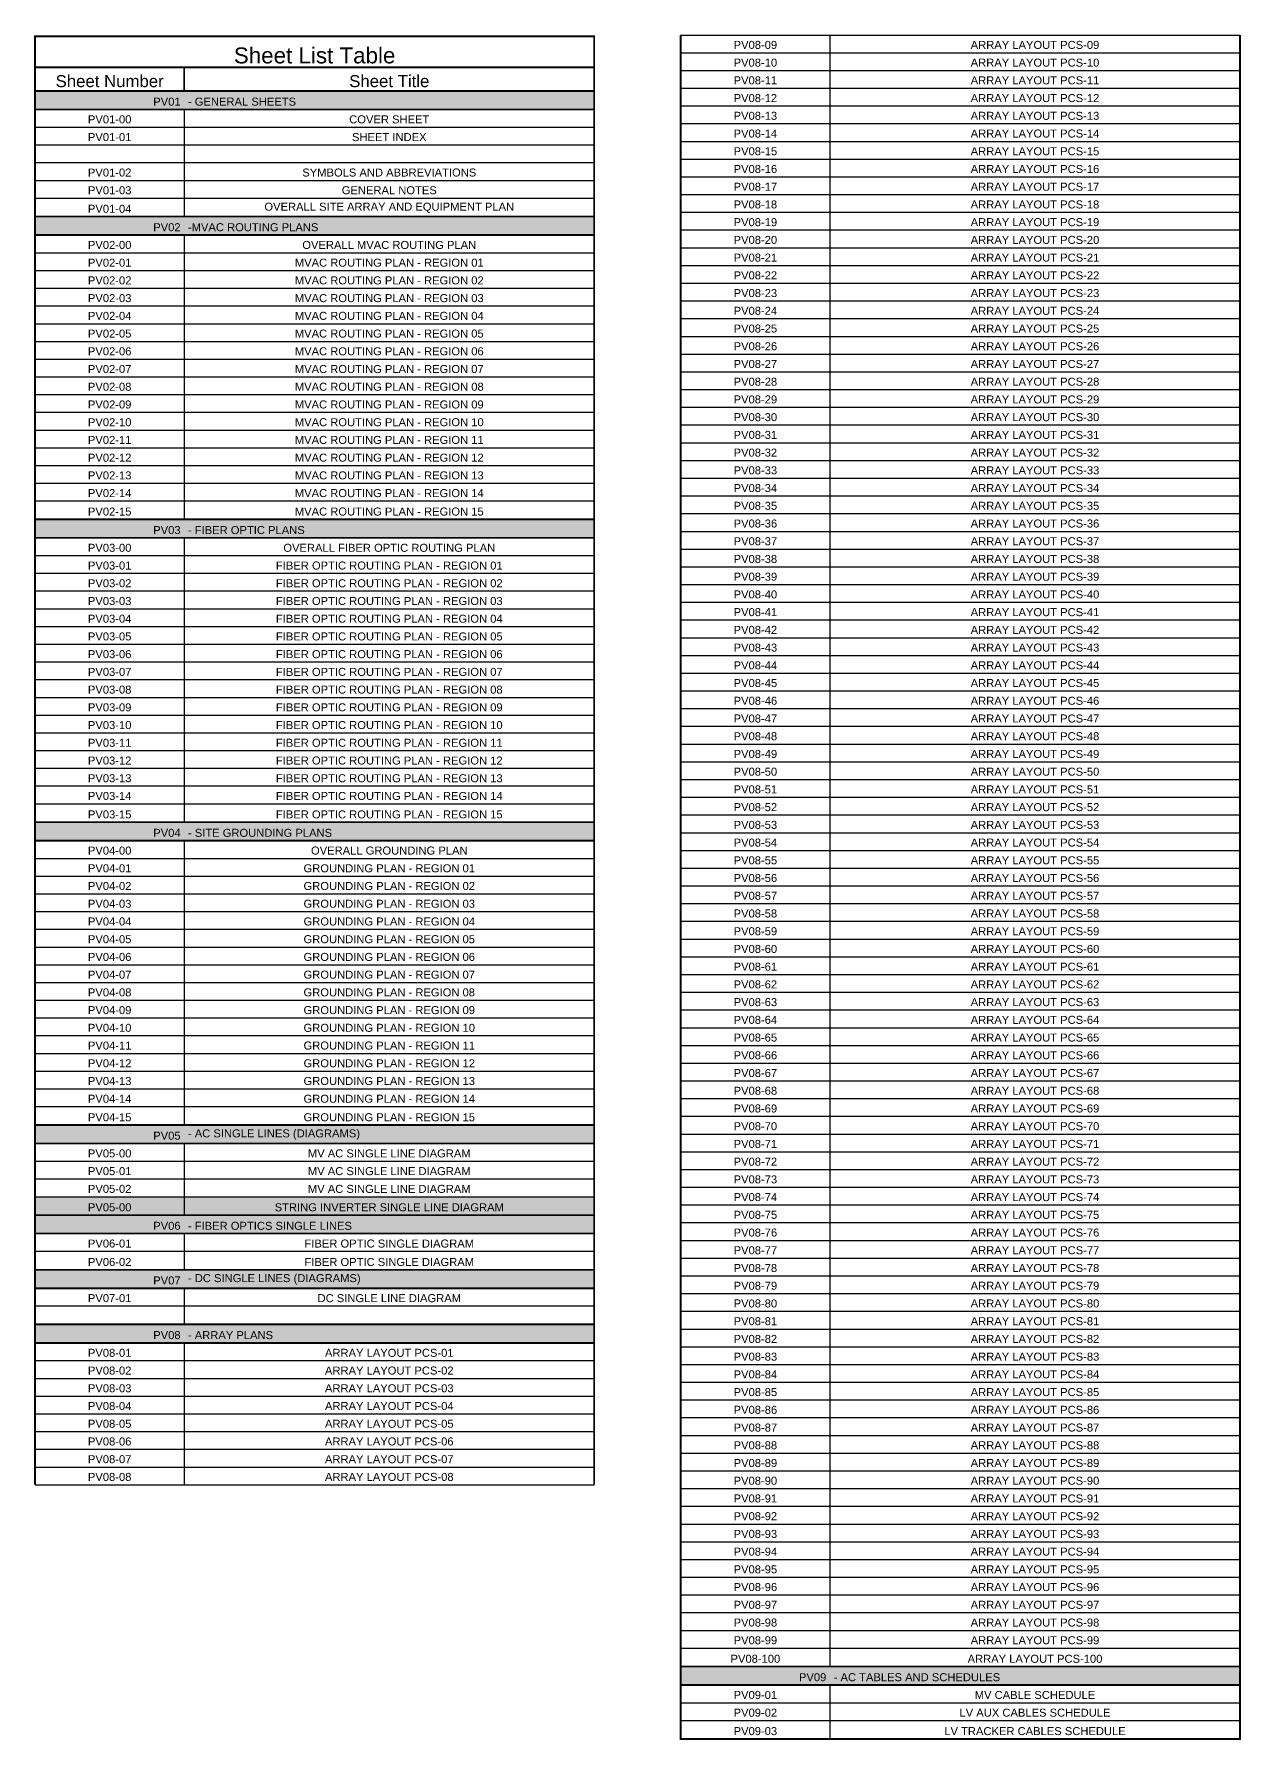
# Paper-space layout 'SHEET INDEX' of a CAD drawing. Header units: feet. Extents: x 5.1 to 33.4, y 0 to 20.
# Drawn here: x 5.07 to 18.68, y 0.75 to 20 of the extents above; entities that cross this region are included whole.
import ezdxf

# ---------------------------------------------------------------- set-up
doc = ezdxf.new("R2010")
doc.units = ezdxf.units.FT
doc.header["$MEASUREMENT"] = 0
doc.styles.add('NEI-A', font='arial.ttf')

# ---------------------------------------------------------------- blocks, each defined once
blk = doc.blocks.new('*A2')
at = {"color": 7, "linetype": 'Continuous', "ltscale": 0.083333, "const_width": 0.0208}
for points in [[(6.308, -16.342), (6.308, 0), (0, 0), (0, -16.342)], [(0, -0.35), (6.308, -0.35)], [(1.683, -0.35), (1.683, -0.617)], [(0, -0.617), (6.308, -0.617)], [(0, -0.825), (6.308, -0.825)], [(0, -2.033), (6.308, -2.033)], [(0, -2.242), (6.308, -2.242)], [(0, -5.45), (6.308, -5.45)], [(0, -5.658), (6.308, -5.658)], [(0, -8.867), (6.308, -8.867)], [(0, -9.075), (6.308, -9.075)], [(0, -12.283), (6.308, -12.283)], [(0, -12.492), (6.308, -12.492)], [(0, -13.3), (6.308, -13.3)], [(0, -13.508), (6.308, -13.508)], [(0, -13.917), (6.308, -13.917)], [(0, -14.125), (6.308, -14.125)], [(0, -14.533), (6.308, -14.533)], [(0, -14.742), (6.308, -14.742)]]:
    blk.add_lwpolyline(points, dxfattribs=at)
at = {"color": 7, "linetype": 'Continuous', "ltscale": 0.083333}
for points in [[(1.683, -0.825), (1.683, -2.033)], [(0, -1.025), (6.308, -1.025)], [(0, -1.225), (6.308, -1.225)], [(0, -1.425), (6.308, -1.425)], [(0, -1.625), (6.308, -1.625)], [(0, -1.825), (6.308, -1.825)], [(1.683, -2.242), (1.683, -5.45)], [(0, -2.442), (6.308, -2.442)], [(0, -2.642), (6.308, -2.642)], [(0, -2.842), (6.308, -2.842)], [(0, -3.042), (6.308, -3.042)], [(0, -3.242), (6.308, -3.242)], [(0, -3.442), (6.308, -3.442)], [(0, -3.642), (6.308, -3.642)], [(0, -3.842), (6.308, -3.842)], [(0, -4.042), (6.308, -4.042)], [(0, -4.242), (6.308, -4.242)], [(0, -4.442), (6.308, -4.442)], [(0, -4.642), (6.308, -4.642)], [(0, -4.842), (6.308, -4.842)], [(0, -5.042), (6.308, -5.042)], [(0, -5.242), (6.308, -5.242)], [(1.683, -5.658), (1.683, -8.867)], [(0, -5.858), (6.308, -5.858)], [(0, -6.058), (6.308, -6.058)], [(0, -6.258), (6.308, -6.258)], [(0, -6.458), (6.308, -6.458)], [(0, -6.658), (6.308, -6.658)], [(0, -6.858), (6.308, -6.858)], [(0, -7.058), (6.308, -7.058)], [(0, -7.258), (6.308, -7.258)], [(0, -7.458), (6.308, -7.458)], [(0, -7.658), (6.308, -7.658)], [(0, -7.858), (6.308, -7.858)], [(0, -8.058), (6.308, -8.058)], [(0, -8.258), (6.308, -8.258)], [(0, -8.458), (6.308, -8.458)], [(0, -8.658), (6.308, -8.658)], [(1.683, -9.075), (1.683, -12.283)], [(0, -9.275), (6.308, -9.275)], [(0, -9.475), (6.308, -9.475)], [(0, -9.675), (6.308, -9.675)], [(0, -9.875), (6.308, -9.875)], [(0, -10.075), (6.308, -10.075)], [(0, -10.275), (6.308, -10.275)], [(0, -10.475), (6.308, -10.475)], [(0, -10.675), (6.308, -10.675)], [(0, -10.875), (6.308, -10.875)], [(0, -11.075), (6.308, -11.075)], [(0, -11.275), (6.308, -11.275)], [(0, -11.475), (6.308, -11.475)], [(0, -11.675), (6.308, -11.675)], [(0, -11.875), (6.308, -11.875)], [(0, -12.075), (6.308, -12.075)], [(1.683, -12.492), (1.683, -13.3)], [(0, -12.692), (6.308, -12.692)], [(0, -12.892), (6.308, -12.892)], [(0, -13.092), (6.308, -13.092)], [(1.683, -13.508), (1.683, -13.917)], [(0, -13.708), (6.308, -13.708)], [(1.683, -14.125), (1.683, -14.533)], [(0, -14.325), (6.308, -14.325)], [(1.683, -14.742), (1.683, -16.342)], [(0, -14.942), (6.308, -14.942)], [(0, -15.142), (6.308, -15.142)], [(0, -15.342), (6.308, -15.342)], [(0, -15.542), (6.308, -15.542)], [(0, -15.742), (6.308, -15.742)], [(0, -15.942), (6.308, -15.942)], [(0, -16.142), (6.308, -16.142)], [(0, -16.342), (6.308, -16.342)]]:
    blk.add_lwpolyline(points, dxfattribs=at)
at = {"color": 9, "true_color": 0xbfbfbf}
for points in [[(0, -0.617), (1.683, -0.617), (0, -0.825), (1.683, -0.825)], [(1.683, -0.617), (6.308, -0.617), (1.683, -0.825), (6.308, -0.825)], [(0, -2.033), (1.683, -2.033), (0, -2.242), (1.683, -2.242)], [(1.683, -2.033), (6.308, -2.033), (1.683, -2.242), (6.308, -2.242)], [(0, -5.45), (1.683, -5.45), (0, -5.658), (1.683, -5.658)], [(1.683, -5.45), (6.308, -5.45), (1.683, -5.658), (6.308, -5.658)], [(0, -8.867), (1.683, -8.867), (0, -9.075), (1.683, -9.075)], [(1.683, -8.867), (6.308, -8.867), (1.683, -9.075), (6.308, -9.075)], [(0, -12.283), (1.683, -12.283), (0, -12.492), (1.683, -12.492)], [(1.683, -12.283), (6.308, -12.283), (1.683, -12.492), (6.308, -12.492)], [(0, -13.3), (1.683, -13.3), (0, -13.508), (1.683, -13.508)], [(1.683, -13.3), (6.308, -13.3), (1.683, -13.508), (6.308, -13.508)], [(0, -13.917), (1.683, -13.917), (0, -14.125), (1.683, -14.125)], [(1.683, -13.917), (6.308, -13.917), (1.683, -14.125), (6.308, -14.125)], [(0, -14.533), (1.683, -14.533), (0, -14.742), (1.683, -14.742)], [(1.683, -14.533), (6.308, -14.533), (1.683, -14.742), (6.308, -14.742)]]:
    blk.add_solid(points, dxfattribs=at)
at = {"color": 2, "true_color": 0xffff00}
for points in [[(0, -13.092), (1.683, -13.092), (0, -13.3), (1.683, -13.3)], [(1.683, -13.092), (6.308, -13.092), (1.683, -13.3), (6.308, -13.3)]]:
    blk.add_solid(points, dxfattribs=at)
at = {"color": 7, "style": 'NEI-A'}
for s, insert, char_height, attachment_point in [('\\fArial|b0|i0|c0|p34;Sheet List Table', (3.154, -0.308), 0.18056, 8), ('\\fArial|b0|i0|c0|p34;Sheet Number', (0.842, -0.575), 0.13542, 8), ('\\fArial|b0|i0|c0|p34;Sheet Title', (3.996, -0.575), 0.13542, 8), ('\\fArial|b0|i0|c0|p34;PV01', (1.642, -0.783), 0.09028, 9), ('\\fArial|b0|i0|c0|p34;- GENERAL SHEETS', (1.725, -0.783), 0.09028, 7), ('\\fArial|b0|i0|c0|p34;PV01-00', (0.842, -0.983), 0.09028, 8), ('\\fArial|b0|i0|c0|p34;COVER SHEET', (3.996, -0.983), 0.09028, 8), ('\\fArial|b0|i0|c0|p34;PV01-01', (0.842, -1.183), 0.09028, 8), ('\\fArial|b0|i0|c0|p34;SHEET INDEX', (3.996, -1.183), 0.09028, 8), ('\\fArial|b0|i0|c0|p34;PV01-02', (0.842, -1.583), 0.09028, 8), ('\\fArial|b0|i0|c0|p34;SYMBOLS AND ABBREVIATIONS', (3.996, -1.583), 0.09028, 8), ('\\fArial|b0|i0|c0|p34;PV01-03', (0.842, -1.783), 0.09028, 8), ('\\fArial|b0|i0|c0|p34;GENERAL NOTES', (3.996, -1.783), 0.09028, 8), ('\\fArial|b0|i0|c0|p34;PV01-04', (0.842, -1.992), 0.09028, 8), ('\\fArial|b0|i0|c0|p34;OVERALL SITE ARRAY AND EQUIPMENT PLAN', (3.996, -1.992), 0.09028, 8), ('\\fArial|b0|i0|c0|p34; PV02', (1.642, -2.2), 0.09028, 9), ('\\fArial|b0|i0|c0|p34;-MVAC ROUTING PLANS', (1.725, -2.2), 0.09028, 7), ('\\fArial|b0|i0|c0|p34;PV02-00', (0.842, -2.4), 0.09028, 8), ('\\fArial|b0|i0|c0|p34;OVERALL MVAC ROUTING PLAN', (3.996, -2.4), 0.09028, 8), ('\\fArial|b0|i0|c0|p34;PV02-01', (0.842, -2.6), 0.09028, 8), ('\\fArial|b0|i0|c0|p34;MVAC ROUTING PLAN - REGION 01', (3.996, -2.6), 0.09028, 8), ('\\fArial|b0|i0|c0|p34;PV02-02', (0.842, -2.8), 0.09028, 8), ('\\fArial|b0|i0|c0|p34;MVAC ROUTING PLAN - REGION 02', (3.996, -2.8), 0.09028, 8), ('\\fArial|b0|i0|c0|p34;PV02-03', (0.842, -3), 0.09028, 8), ('\\fArial|b0|i0|c0|p34;MVAC ROUTING PLAN - REGION 03', (3.996, -3), 0.09028, 8), ('\\fArial|b0|i0|c0|p34;PV02-04', (0.842, -3.2), 0.09028, 8), ('\\fArial|b0|i0|c0|p34;MVAC ROUTING PLAN - REGION 04', (3.996, -3.2), 0.09028, 8), ('\\fArial|b0|i0|c0|p34;PV02-05', (0.842, -3.4), 0.09028, 8), ('\\fArial|b0|i0|c0|p34;MVAC ROUTING PLAN - REGION 05', (3.996, -3.4), 0.09028, 8), ('\\fArial|b0|i0|c0|p34;PV02-06', (0.842, -3.6), 0.09028, 8), ('\\fArial|b0|i0|c0|p34;MVAC ROUTING PLAN - REGION 06', (3.996, -3.6), 0.09028, 8), ('\\fArial|b0|i0|c0|p34;PV02-07', (0.842, -3.8), 0.09028, 8), ('\\fArial|b0|i0|c0|p34;MVAC ROUTING PLAN - REGION 07', (3.996, -3.8), 0.09028, 8), ('\\fArial|b0|i0|c0|p34;PV02-08', (0.842, -4), 0.09028, 8), ('\\fArial|b0|i0|c0|p34;MVAC ROUTING PLAN - REGION 08', (3.996, -4), 0.09028, 8), ('\\fArial|b0|i0|c0|p34;PV02-09', (0.842, -4.2), 0.09028, 8), ('\\fArial|b0|i0|c0|p34;MVAC ROUTING PLAN - REGION 09', (3.996, -4.2), 0.09028, 8), ('\\fArial|b0|i0|c0|p34;PV02-10', (0.842, -4.4), 0.09028, 8), ('\\fArial|b0|i0|c0|p34;MVAC ROUTING PLAN - REGION 10', (3.996, -4.4), 0.09028, 8), ('\\fArial|b0|i0|c0|p34;PV02-11', (0.842, -4.6), 0.09028, 8), ('\\fArial|b0|i0|c0|p34;MVAC ROUTING PLAN - REGION 11', (3.996, -4.6), 0.09028, 8), ('\\fArial|b0|i0|c0|p34;PV02-12', (0.842, -4.8), 0.09028, 8), ('\\fArial|b0|i0|c0|p34;MVAC ROUTING PLAN - REGION 12', (3.996, -4.8), 0.09028, 8), ('\\fArial|b0|i0|c0|p34;PV02-13', (0.842, -5), 0.09028, 8), ('\\fArial|b0|i0|c0|p34;MVAC ROUTING PLAN - REGION 13', (3.996, -5), 0.09028, 8), ('\\fArial|b0|i0|c0|p34;PV02-14', (0.842, -5.2), 0.09028, 8), ('\\fArial|b0|i0|c0|p34;MVAC ROUTING PLAN - REGION 14', (3.996, -5.2), 0.09028, 8), ('\\fArial|b0|i0|c0|p34;PV02-15', (0.842, -5.408), 0.09028, 8), ('\\fArial|b0|i0|c0|p34;MVAC ROUTING PLAN - REGION 15', (3.996, -5.408), 0.09028, 8), ('\\fArial|b0|i0|c0|p34; PV03', (1.642, -5.617), 0.09028, 9), ('\\fArial|b0|i0|c0|p34;- FIBER OPTIC PLANS', (1.725, -5.617), 0.09028, 7), ('\\fArial|b0|i0|c0|p34;PV03-00', (0.842, -5.817), 0.09028, 8), ('\\fArial|b0|i0|c0|p34;OVERALL FIBER OPTIC ROUTING PLAN', (3.996, -5.817), 0.09028, 8), ('\\fArial|b0|i0|c0|p34;PV03-01', (0.842, -6.017), 0.09028, 8), ('\\fArial|b0|i0|c0|p34;FIBER OPTIC ROUTING PLAN - REGION 01', (3.996, -6.017), 0.09028, 8), ('\\fArial|b0|i0|c0|p34;PV03-02', (0.842, -6.217), 0.09028, 8), ('\\fArial|b0|i0|c0|p34;FIBER OPTIC ROUTING PLAN - REGION 02', (3.996, -6.217), 0.09028, 8), ('\\fArial|b0|i0|c0|p34;PV03-03', (0.842, -6.417), 0.09028, 8), ('\\fArial|b0|i0|c0|p34;FIBER OPTIC ROUTING PLAN - REGION 03', (3.996, -6.417), 0.09028, 8), ('\\fArial|b0|i0|c0|p34;PV03-04', (0.842, -6.617), 0.09028, 8), ('\\fArial|b0|i0|c0|p34;FIBER OPTIC ROUTING PLAN - REGION 04', (3.996, -6.617), 0.09028, 8), ('\\fArial|b0|i0|c0|p34;PV03-05', (0.842, -6.817), 0.09028, 8), ('\\fArial|b0|i0|c0|p34;FIBER OPTIC ROUTING PLAN - REGION 05', (3.996, -6.817), 0.09028, 8), ('\\fArial|b0|i0|c0|p34;PV03-06', (0.842, -7.017), 0.09028, 8), ('\\fArial|b0|i0|c0|p34;FIBER OPTIC ROUTING PLAN - REGION 06', (3.996, -7.017), 0.09028, 8), ('\\fArial|b0|i0|c0|p34;PV03-07', (0.842, -7.217), 0.09028, 8), ('\\fArial|b0|i0|c0|p34;FIBER OPTIC ROUTING PLAN - REGION 07', (3.996, -7.217), 0.09028, 8), ('\\fArial|b0|i0|c0|p34;PV03-08', (0.842, -7.417), 0.09028, 8), ('\\fArial|b0|i0|c0|p34;FIBER OPTIC ROUTING PLAN - REGION 08', (3.996, -7.417), 0.09028, 8), ('\\fArial|b0|i0|c0|p34;PV03-09', (0.842, -7.617), 0.09028, 8), ('\\fArial|b0|i0|c0|p34;FIBER OPTIC ROUTING PLAN - REGION 09', (3.996, -7.617), 0.09028, 8), ('\\fArial|b0|i0|c0|p34;PV03-10', (0.842, -7.817), 0.09028, 8), ('\\fArial|b0|i0|c0|p34;FIBER OPTIC ROUTING PLAN - REGION 10', (3.996, -7.817), 0.09028, 8), ('\\fArial|b0|i0|c0|p34;PV03-11', (0.842, -8.017), 0.09028, 8), ('\\fArial|b0|i0|c0|p34;FIBER OPTIC ROUTING PLAN - REGION 11', (3.996, -8.017), 0.09028, 8), ('\\fArial|b0|i0|c0|p34;PV03-12', (0.842, -8.217), 0.09028, 8), ('\\fArial|b0|i0|c0|p34;FIBER OPTIC ROUTING PLAN - REGION 12', (3.996, -8.217), 0.09028, 8), ('\\fArial|b0|i0|c0|p34;PV03-13', (0.842, -8.417), 0.09028, 8), ('\\fArial|b0|i0|c0|p34;FIBER OPTIC ROUTING PLAN - REGION 13', (3.996, -8.417), 0.09028, 8), ('\\fArial|b0|i0|c0|p34;PV03-14', (0.842, -8.617), 0.09028, 8), ('\\fArial|b0|i0|c0|p34;FIBER OPTIC ROUTING PLAN - REGION 14', (3.996, -8.617), 0.09028, 8), ('\\fArial|b0|i0|c0|p34;PV03-15', (0.842, -8.825), 0.09028, 8), ('\\fArial|b0|i0|c0|p34;FIBER OPTIC ROUTING PLAN - REGION 15', (3.996, -8.825), 0.09028, 8), ('\\fArial|b0|i0|c0|p34; PV04', (1.642, -9.033), 0.09028, 9), ('\\fArial|b0|i0|c0|p34;- SITE GROUNDING PLANS', (1.725, -9.033), 0.09028, 7), ('\\fArial|b0|i0|c0|p34;PV04-00', (0.842, -9.233), 0.09028, 8), ('\\fArial|b0|i0|c0|p34;OVERALL GROUNDING PLAN', (3.996, -9.233), 0.09028, 8), ('\\fArial|b0|i0|c0|p34;PV04-01', (0.842, -9.433), 0.09028, 8), ('\\fArial|b0|i0|c0|p34;GROUNDING PLAN - REGION 01', (3.996, -9.433), 0.09028, 8), ('\\fArial|b0|i0|c0|p34;PV04-02', (0.842, -9.633), 0.09028, 8), ('\\fArial|b0|i0|c0|p34;GROUNDING PLAN - REGION 02', (3.996, -9.633), 0.09028, 8), ('\\fArial|b0|i0|c0|p34;PV04-03', (0.842, -9.833), 0.09028, 8), ('\\fArial|b0|i0|c0|p34;GROUNDING PLAN - REGION 03', (3.996, -9.833), 0.09028, 8), ('\\fArial|b0|i0|c0|p34;PV04-04', (0.842, -10.033), 0.09028, 8), ('\\fArial|b0|i0|c0|p34;GROUNDING PLAN - REGION 04', (3.996, -10.033), 0.09028, 8), ('\\fArial|b0|i0|c0|p34;PV04-05', (0.842, -10.233), 0.09028, 8), ('\\fArial|b0|i0|c0|p34;GROUNDING PLAN - REGION 05', (3.996, -10.233), 0.09028, 8), ('\\fArial|b0|i0|c0|p34;PV04-06', (0.842, -10.433), 0.09028, 8), ('\\fArial|b0|i0|c0|p34;GROUNDING PLAN - REGION 06', (3.996, -10.433), 0.09028, 8), ('\\fArial|b0|i0|c0|p34;PV04-07', (0.842, -10.633), 0.09028, 8), ('\\fArial|b0|i0|c0|p34;GROUNDING PLAN - REGION 07', (3.996, -10.633), 0.09028, 8), ('\\fArial|b0|i0|c0|p34;PV04-08', (0.842, -10.833), 0.09028, 8), ('\\fArial|b0|i0|c0|p34;GROUNDING PLAN - REGION 08', (3.996, -10.833), 0.09028, 8), ('\\fArial|b0|i0|c0|p34;PV04-09', (0.842, -11.033), 0.09028, 8), ('\\fArial|b0|i0|c0|p34;GROUNDING PLAN - REGION 09', (3.996, -11.033), 0.09028, 8), ('\\fArial|b0|i0|c0|p34;PV04-10', (0.842, -11.233), 0.09028, 8), ('\\fArial|b0|i0|c0|p34;GROUNDING PLAN - REGION 10', (3.996, -11.233), 0.09028, 8), ('\\fArial|b0|i0|c0|p34;PV04-11', (0.842, -11.433), 0.09028, 8), ('\\fArial|b0|i0|c0|p34;GROUNDING PLAN - REGION 11', (3.996, -11.433), 0.09028, 8), ('\\fArial|b0|i0|c0|p34;PV04-12', (0.842, -11.633), 0.09028, 8), ('\\fArial|b0|i0|c0|p34;GROUNDING PLAN - REGION 12', (3.996, -11.633), 0.09028, 8), ('\\fArial|b0|i0|c0|p34;PV04-13', (0.842, -11.833), 0.09028, 8), ('\\fArial|b0|i0|c0|p34;GROUNDING PLAN - REGION 13', (3.996, -11.833), 0.09028, 8), ('\\fArial|b0|i0|c0|p34;PV04-14', (0.842, -12.033), 0.09028, 8), ('\\fArial|b0|i0|c0|p34;GROUNDING PLAN - REGION 14', (3.996, -12.033), 0.09028, 8), ('\\fArial|b0|i0|c0|p34;PV04-15', (0.842, -12.242), 0.09028, 8), ('\\fArial|b0|i0|c0|p34;GROUNDING PLAN - REGION 15', (3.996, -12.242), 0.09028, 8), ('\\fArial|b0|i0|c0|p34; PV05', (1.642, -12.45), 0.09028, 9), ('\\fArial|b0|i0|c0|p34;- AC SINGLE LINES (DIAGRAMS)', (1.725, -12.45), 0.09028, 7), ('\\fArial|b0|i0|c0|p34;PV05-00', (0.842, -12.65), 0.09028, 8), ('\\fArial|b0|i0|c0|p34;MV AC SINGLE LINE DIAGRAM', (3.996, -12.65), 0.09028, 8), ('\\fArial|b0|i0|c0|p34;PV05-01', (0.842, -12.85), 0.09028, 8), ('\\fArial|b0|i0|c0|p34;MV AC SINGLE LINE DIAGRAM', (3.996, -12.85), 0.09028, 8), ('\\fArial|b0|i0|c0|p34;PV05-02', (0.842, -13.05), 0.09028, 8), ('\\fArial|b0|i0|c0|p34;MV AC SINGLE LINE DIAGRAM', (3.996, -13.05), 0.09028, 8), ('\\fArial|b0|i0|c0|p34;PV05-00', (0.842, -13.258), 0.09028, 8), ('\\fArial|b0|i0|c0|p34;STRING INVERTER SINGLE LINE DIAGRAM', (3.996, -13.258), 0.09028, 8), ('\\fArial|b0|i0|c0|p34; PV06', (1.642, -13.467), 0.09028, 9), ('\\fArial|b0|i0|c0|p34;- FIBER OPTICS SINGLE LINES', (1.725, -13.467), 0.09028, 7), ('\\fArial|b0|i0|c0|p34;PV06-01', (0.842, -13.667), 0.09028, 8), ('\\fArial|b0|i0|c0|p34;FIBER OPTIC SINGLE DIAGRAM', (3.996, -13.667), 0.09028, 8), ('\\fArial|b0|i0|c0|p34;PV06-02', (0.842, -13.875), 0.09028, 8), ('\\fArial|b0|i0|c0|p34;FIBER OPTIC SINGLE DIAGRAM', (3.996, -13.875), 0.09028, 8), ('\\fArial|b0|i0|c0|p34; PV07', (1.642, -14.083), 0.09028, 9), ('\\fArial|b0|i0|c0|p34;- DC SINGLE LINES (DIAGRAMS)', (1.725, -14.083), 0.09028, 7), ('\\fArial|b0|i0|c0|p34;PV07-01', (0.842, -14.283), 0.09028, 8), ('\\fArial|b0|i0|c0|p34;DC SINGLE LINE DIAGRAM', (3.996, -14.283), 0.09028, 8), ('\\fArial|b0|i0|c0|p34; PV08', (1.642, -14.7), 0.09028, 9), ('\\fArial|b0|i0|c0|p34;- ARRAY PLANS', (1.725, -14.7), 0.09028, 7), ('\\fArial|b0|i0|c0|p34;PV08-01', (0.842, -14.9), 0.09028, 8), ('\\fArial|b0|i0|c0|p34;ARRAY LAYOUT PCS-01', (3.996, -14.9), 0.09028, 8), ('\\fArial|b0|i0|c0|p34;PV08-02', (0.842, -15.1), 0.09028, 8), ('\\fArial|b0|i0|c0|p34;ARRAY LAYOUT PCS-02', (3.996, -15.1), 0.09028, 8), ('\\fArial|b0|i0|c0|p34;PV08-03', (0.842, -15.3), 0.09028, 8), ('\\fArial|b0|i0|c0|p34;ARRAY LAYOUT PCS-03', (3.996, -15.3), 0.09028, 8), ('\\fArial|b0|i0|c0|p34;PV08-04', (0.842, -15.5), 0.09028, 8), ('\\fArial|b0|i0|c0|p34;ARRAY LAYOUT PCS-04', (3.996, -15.5), 0.09028, 8), ('\\fArial|b0|i0|c0|p34;PV08-05', (0.842, -15.7), 0.09028, 8), ('\\fArial|b0|i0|c0|p34;ARRAY LAYOUT PCS-05', (3.996, -15.7), 0.09028, 8), ('\\fArial|b0|i0|c0|p34;PV08-06', (0.842, -15.9), 0.09028, 8), ('\\fArial|b0|i0|c0|p34;ARRAY LAYOUT PCS-06', (3.996, -15.9), 0.09028, 8), ('\\fArial|b0|i0|c0|p34;PV08-07', (0.842, -16.1), 0.09028, 8), ('\\fArial|b0|i0|c0|p34;ARRAY LAYOUT PCS-07', (3.996, -16.1), 0.09028, 8), ('\\fArial|b0|i0|c0|p34;PV08-08', (0.842, -16.3), 0.09028, 8), ('\\fArial|b0|i0|c0|p34;ARRAY LAYOUT PCS-08', (3.996, -16.3), 0.09028, 8)]:
    blk.add_mtext(s, dxfattribs=dict(at, insert=insert, char_height=char_height, attachment_point=attachment_point))
blk = doc.blocks.new('*A3')
at = {"color": 7, "linetype": 'Continuous', "ltscale": 0.083333, "const_width": 0.0208}
for points in [[(0, 0), (0, -19.225), (6.308, -19.225), (6.308, 0)], [(0, -18.408), (6.308, -18.408)], [(0, -18.617), (6.308, -18.617)]]:
    blk.add_lwpolyline(points, dxfattribs=at)
at = {"color": 7, "linetype": 'Continuous', "ltscale": 0.083333}
for points in [[(0, 0), (6.308, 0)], [(1.683, 0), (1.683, -18.408)], [(0, -0.2), (6.308, -0.2)], [(0, -0.4), (6.308, -0.4)], [(0, -0.6), (6.308, -0.6)], [(0, -0.8), (6.308, -0.8)], [(0, -1), (6.308, -1)], [(0, -1.2), (6.308, -1.2)], [(0, -1.4), (6.308, -1.4)], [(0, -1.6), (6.308, -1.6)], [(0, -1.8), (6.308, -1.8)], [(0, -2), (6.308, -2)], [(0, -2.2), (6.308, -2.2)], [(0, -2.4), (6.308, -2.4)], [(0, -2.6), (6.308, -2.6)], [(0, -2.8), (6.308, -2.8)], [(0, -3), (6.308, -3)], [(0, -3.2), (6.308, -3.2)], [(0, -3.4), (6.308, -3.4)], [(0, -3.6), (6.308, -3.6)], [(0, -3.8), (6.308, -3.8)], [(0, -4), (6.308, -4)], [(0, -4.2), (6.308, -4.2)], [(0, -4.4), (6.308, -4.4)], [(0, -4.6), (6.308, -4.6)], [(0, -4.8), (6.308, -4.8)], [(0, -5), (6.308, -5)], [(0, -5.2), (6.308, -5.2)], [(0, -5.4), (6.308, -5.4)], [(0, -5.6), (6.308, -5.6)], [(0, -5.8), (6.308, -5.8)], [(0, -6), (6.308, -6)], [(0, -6.2), (6.308, -6.2)], [(0, -6.4), (6.308, -6.4)], [(0, -6.6), (6.308, -6.6)], [(0, -6.8), (6.308, -6.8)], [(0, -7), (6.308, -7)], [(0, -7.2), (6.308, -7.2)], [(0, -7.4), (6.308, -7.4)], [(0, -7.6), (6.308, -7.6)], [(0, -7.8), (6.308, -7.8)], [(0, -8), (6.308, -8)], [(0, -8.2), (6.308, -8.2)], [(0, -8.4), (6.308, -8.4)], [(0, -8.6), (6.308, -8.6)], [(0, -8.8), (6.308, -8.8)], [(0, -9), (6.308, -9)], [(0, -9.2), (6.308, -9.2)], [(0, -9.4), (6.308, -9.4)], [(0, -9.6), (6.308, -9.6)], [(0, -9.8), (6.308, -9.8)], [(0, -10), (6.308, -10)], [(0, -10.2), (6.308, -10.2)], [(0, -10.4), (6.308, -10.4)], [(0, -10.6), (6.308, -10.6)], [(0, -10.8), (6.308, -10.8)], [(0, -11), (6.308, -11)], [(0, -11.2), (6.308, -11.2)], [(0, -11.4), (6.308, -11.4)], [(0, -11.6), (6.308, -11.6)], [(0, -11.8), (6.308, -11.8)], [(0, -12), (6.308, -12)], [(0, -12.2), (6.308, -12.2)], [(0, -12.4), (6.308, -12.4)], [(0, -12.6), (6.308, -12.6)], [(0, -12.8), (6.308, -12.8)], [(0, -13), (6.308, -13)], [(0, -13.2), (6.308, -13.2)], [(0, -13.4), (6.308, -13.4)], [(0, -13.6), (6.308, -13.6)], [(0, -13.8), (6.308, -13.8)], [(0, -14), (6.308, -14)], [(0, -14.2), (6.308, -14.2)], [(0, -14.4), (6.308, -14.4)], [(0, -14.6), (6.308, -14.6)], [(0, -14.8), (6.308, -14.8)], [(0, -15), (6.308, -15)], [(0, -15.2), (6.308, -15.2)], [(0, -15.4), (6.308, -15.4)], [(0, -15.6), (6.308, -15.6)], [(0, -15.8), (6.308, -15.8)], [(0, -16), (6.308, -16)], [(0, -16.2), (6.308, -16.2)], [(0, -16.4), (6.308, -16.4)], [(0, -16.6), (6.308, -16.6)], [(0, -16.8), (6.308, -16.8)], [(0, -17), (6.308, -17)], [(0, -17.2), (6.308, -17.2)], [(0, -17.4), (6.308, -17.4)], [(0, -17.6), (6.308, -17.6)], [(0, -17.8), (6.308, -17.8)], [(0, -18), (6.308, -18)], [(0, -18.2), (6.308, -18.2)], [(1.683, -18.617), (1.683, -19.225)], [(0, -18.817), (6.308, -18.817)], [(0, -19.017), (6.308, -19.017)]]:
    blk.add_lwpolyline(points, dxfattribs=at)
at = {"color": 9, "true_color": 0xbfbfbf}
for points in [[(0, -18.408), (1.683, -18.408), (0, -18.617), (1.683, -18.617)], [(1.683, -18.408), (6.308, -18.408), (1.683, -18.617), (6.308, -18.617)]]:
    blk.add_solid(points, dxfattribs=at)
at = {"color": 7, "char_height": 0.09028, "style": 'NEI-A'}
for s, insert, attachment_point in [('\\fArial|b0|i0|c0|p34;PV08-09', (0.842, -0.158), 8), ('\\fArial|b0|i0|c0|p34;ARRAY LAYOUT PCS-09', (3.996, -0.158), 8), ('\\fArial|b0|i0|c0|p34;PV08-10', (0.842, -0.358), 8), ('\\fArial|b0|i0|c0|p34;ARRAY LAYOUT PCS-10', (3.996, -0.358), 8), ('\\fArial|b0|i0|c0|p34;PV08-11', (0.842, -0.558), 8), ('\\fArial|b0|i0|c0|p34;ARRAY LAYOUT PCS-11', (3.996, -0.558), 8), ('\\fArial|b0|i0|c0|p34;PV08-12', (0.842, -0.758), 8), ('\\fArial|b0|i0|c0|p34;ARRAY LAYOUT PCS-12', (3.996, -0.758), 8), ('\\fArial|b0|i0|c0|p34;PV08-13', (0.842, -0.958), 8), ('\\fArial|b0|i0|c0|p34;ARRAY LAYOUT PCS-13', (3.996, -0.958), 8), ('\\fArial|b0|i0|c0|p34;PV08-14', (0.842, -1.158), 8), ('\\fArial|b0|i0|c0|p34;ARRAY LAYOUT PCS-14', (3.996, -1.158), 8), ('\\fArial|b0|i0|c0|p34;PV08-15', (0.842, -1.358), 8), ('\\fArial|b0|i0|c0|p34;ARRAY LAYOUT PCS-15', (3.996, -1.358), 8), ('\\fArial|b0|i0|c0|p34;PV08-16', (0.842, -1.558), 8), ('\\fArial|b0|i0|c0|p34;ARRAY LAYOUT PCS-16', (3.996, -1.558), 8), ('\\fArial|b0|i0|c0|p34;PV08-17', (0.842, -1.758), 8), ('\\fArial|b0|i0|c0|p34;ARRAY LAYOUT PCS-17', (3.996, -1.758), 8), ('\\fArial|b0|i0|c0|p34;PV08-18', (0.842, -1.958), 8), ('\\fArial|b0|i0|c0|p34;ARRAY LAYOUT PCS-18', (3.996, -1.958), 8), ('\\fArial|b0|i0|c0|p34;PV08-19', (0.842, -2.158), 8), ('\\fArial|b0|i0|c0|p34;ARRAY LAYOUT PCS-19', (3.996, -2.158), 8), ('\\fArial|b0|i0|c0|p34;PV08-20', (0.842, -2.358), 8), ('\\fArial|b0|i0|c0|p34;ARRAY LAYOUT PCS-20', (3.996, -2.358), 8), ('\\fArial|b0|i0|c0|p34;PV08-21', (0.842, -2.558), 8), ('\\fArial|b0|i0|c0|p34;ARRAY LAYOUT PCS-21', (3.996, -2.558), 8), ('\\fArial|b0|i0|c0|p34;PV08-22', (0.842, -2.758), 8), ('\\fArial|b0|i0|c0|p34;ARRAY LAYOUT PCS-22', (3.996, -2.758), 8), ('\\fArial|b0|i0|c0|p34;PV08-23', (0.842, -2.958), 8), ('\\fArial|b0|i0|c0|p34;ARRAY LAYOUT PCS-23', (3.996, -2.958), 8), ('\\fArial|b0|i0|c0|p34;PV08-24', (0.842, -3.158), 8), ('\\fArial|b0|i0|c0|p34;ARRAY LAYOUT PCS-24', (3.996, -3.158), 8), ('\\fArial|b0|i0|c0|p34;PV08-25', (0.842, -3.358), 8), ('\\fArial|b0|i0|c0|p34;ARRAY LAYOUT PCS-25', (3.996, -3.358), 8), ('\\fArial|b0|i0|c0|p34;PV08-26', (0.842, -3.558), 8), ('\\fArial|b0|i0|c0|p34;ARRAY LAYOUT PCS-26', (3.996, -3.558), 8), ('\\fArial|b0|i0|c0|p34;PV08-27', (0.842, -3.758), 8), ('\\fArial|b0|i0|c0|p34;ARRAY LAYOUT PCS-27', (3.996, -3.758), 8), ('\\fArial|b0|i0|c0|p34;PV08-28', (0.842, -3.958), 8), ('\\fArial|b0|i0|c0|p34;ARRAY LAYOUT PCS-28', (3.996, -3.958), 8), ('\\fArial|b0|i0|c0|p34;PV08-29', (0.842, -4.158), 8), ('\\fArial|b0|i0|c0|p34;ARRAY LAYOUT PCS-29', (3.996, -4.158), 8), ('\\fArial|b0|i0|c0|p34;PV08-30', (0.842, -4.358), 8), ('\\fArial|b0|i0|c0|p34;ARRAY LAYOUT PCS-30', (3.996, -4.358), 8), ('\\fArial|b0|i0|c0|p34;PV08-31', (0.842, -4.558), 8), ('\\fArial|b0|i0|c0|p34;ARRAY LAYOUT PCS-31', (3.996, -4.558), 8), ('\\fArial|b0|i0|c0|p34;PV08-32', (0.842, -4.758), 8), ('\\fArial|b0|i0|c0|p34;ARRAY LAYOUT PCS-32', (3.996, -4.758), 8), ('\\fArial|b0|i0|c0|p34;PV08-33', (0.842, -4.958), 8), ('\\fArial|b0|i0|c0|p34;ARRAY LAYOUT PCS-33', (3.996, -4.958), 8), ('\\fArial|b0|i0|c0|p34;PV08-34', (0.842, -5.158), 8), ('\\fArial|b0|i0|c0|p34;ARRAY LAYOUT PCS-34', (3.996, -5.158), 8), ('\\fArial|b0|i0|c0|p34;PV08-35', (0.842, -5.358), 8), ('\\fArial|b0|i0|c0|p34;ARRAY LAYOUT PCS-35', (3.996, -5.358), 8), ('\\fArial|b0|i0|c0|p34;PV08-36', (0.842, -5.558), 8), ('\\fArial|b0|i0|c0|p34;ARRAY LAYOUT PCS-36', (3.996, -5.558), 8), ('\\fArial|b0|i0|c0|p34;PV08-37', (0.842, -5.758), 8), ('\\fArial|b0|i0|c0|p34;ARRAY LAYOUT PCS-37', (3.996, -5.758), 8), ('\\fArial|b0|i0|c0|p34;PV08-38', (0.842, -5.958), 8), ('\\fArial|b0|i0|c0|p34;ARRAY LAYOUT PCS-38', (3.996, -5.958), 8), ('\\fArial|b0|i0|c0|p34;PV08-39', (0.842, -6.158), 8), ('\\fArial|b0|i0|c0|p34;ARRAY LAYOUT PCS-39', (3.996, -6.158), 8), ('\\fArial|b0|i0|c0|p34;PV08-40', (0.842, -6.358), 8), ('\\fArial|b0|i0|c0|p34;ARRAY LAYOUT PCS-40', (3.996, -6.358), 8), ('\\fArial|b0|i0|c0|p34;PV08-41', (0.842, -6.558), 8), ('\\fArial|b0|i0|c0|p34;ARRAY LAYOUT PCS-41', (3.996, -6.558), 8), ('\\fArial|b0|i0|c0|p34;PV08-42', (0.842, -6.758), 8), ('\\fArial|b0|i0|c0|p34;ARRAY LAYOUT PCS-42', (3.996, -6.758), 8), ('\\fArial|b0|i0|c0|p34;PV08-43', (0.842, -6.958), 8), ('\\fArial|b0|i0|c0|p34;ARRAY LAYOUT PCS-43', (3.996, -6.958), 8), ('\\fArial|b0|i0|c0|p34;PV08-44', (0.842, -7.158), 8), ('\\fArial|b0|i0|c0|p34;ARRAY LAYOUT PCS-44', (3.996, -7.158), 8), ('\\fArial|b0|i0|c0|p34;PV08-45', (0.842, -7.358), 8), ('\\fArial|b0|i0|c0|p34;ARRAY LAYOUT PCS-45', (3.996, -7.358), 8), ('\\fArial|b0|i0|c0|p34;PV08-46', (0.842, -7.558), 8), ('\\fArial|b0|i0|c0|p34;ARRAY LAYOUT PCS-46', (3.996, -7.558), 8), ('\\fArial|b0|i0|c0|p34;PV08-47', (0.842, -7.758), 8), ('\\fArial|b0|i0|c0|p34;ARRAY LAYOUT PCS-47', (3.996, -7.758), 8), ('\\fArial|b0|i0|c0|p34;PV08-48', (0.842, -7.958), 8), ('\\fArial|b0|i0|c0|p34;ARRAY LAYOUT PCS-48', (3.996, -7.958), 8), ('\\fArial|b0|i0|c0|p34;PV08-49', (0.842, -8.158), 8), ('\\fArial|b0|i0|c0|p34;ARRAY LAYOUT PCS-49', (3.996, -8.158), 8), ('\\fArial|b0|i0|c0|p34;PV08-50', (0.842, -8.358), 8), ('\\fArial|b0|i0|c0|p34;ARRAY LAYOUT PCS-50', (3.996, -8.358), 8), ('\\fArial|b0|i0|c0|p34;PV08-51', (0.842, -8.558), 8), ('\\fArial|b0|i0|c0|p34;ARRAY LAYOUT PCS-51', (3.996, -8.558), 8), ('\\fArial|b0|i0|c0|p34;PV08-52', (0.842, -8.758), 8), ('\\fArial|b0|i0|c0|p34;ARRAY LAYOUT PCS-52', (3.996, -8.758), 8), ('\\fArial|b0|i0|c0|p34;PV08-53', (0.842, -8.958), 8), ('\\fArial|b0|i0|c0|p34;ARRAY LAYOUT PCS-53', (3.996, -8.958), 8), ('\\fArial|b0|i0|c0|p34;PV08-54', (0.842, -9.158), 8), ('\\fArial|b0|i0|c0|p34;ARRAY LAYOUT PCS-54', (3.996, -9.158), 8), ('\\fArial|b0|i0|c0|p34;PV08-55', (0.842, -9.358), 8), ('\\fArial|b0|i0|c0|p34;ARRAY LAYOUT PCS-55', (3.996, -9.358), 8), ('\\fArial|b0|i0|c0|p34;PV08-56', (0.842, -9.558), 8), ('\\fArial|b0|i0|c0|p34;ARRAY LAYOUT PCS-56', (3.996, -9.558), 8), ('\\fArial|b0|i0|c0|p34;PV08-57', (0.842, -9.758), 8), ('\\fArial|b0|i0|c0|p34;ARRAY LAYOUT PCS-57', (3.996, -9.758), 8), ('\\fArial|b0|i0|c0|p34;PV08-58', (0.842, -9.958), 8), ('\\fArial|b0|i0|c0|p34;ARRAY LAYOUT PCS-58', (3.996, -9.958), 8), ('\\fArial|b0|i0|c0|p34;PV08-59', (0.842, -10.158), 8), ('\\fArial|b0|i0|c0|p34;ARRAY LAYOUT PCS-59', (3.996, -10.158), 8), ('\\fArial|b0|i0|c0|p34;PV08-60', (0.842, -10.358), 8), ('\\fArial|b0|i0|c0|p34;ARRAY LAYOUT PCS-60', (3.996, -10.358), 8), ('\\fArial|b0|i0|c0|p34;PV08-61', (0.842, -10.558), 8), ('\\fArial|b0|i0|c0|p34;ARRAY LAYOUT PCS-61', (3.996, -10.558), 8), ('\\fArial|b0|i0|c0|p34;PV08-62', (0.842, -10.758), 8), ('\\fArial|b0|i0|c0|p34;ARRAY LAYOUT PCS-62', (3.996, -10.758), 8), ('\\fArial|b0|i0|c0|p34;PV08-63', (0.842, -10.958), 8), ('\\fArial|b0|i0|c0|p34;ARRAY LAYOUT PCS-63', (3.996, -10.958), 8), ('\\fArial|b0|i0|c0|p34;PV08-64', (0.842, -11.158), 8), ('\\fArial|b0|i0|c0|p34;ARRAY LAYOUT PCS-64', (3.996, -11.158), 8), ('\\fArial|b0|i0|c0|p34;PV08-65', (0.842, -11.358), 8), ('\\fArial|b0|i0|c0|p34;ARRAY LAYOUT PCS-65', (3.996, -11.358), 8), ('\\fArial|b0|i0|c0|p34;PV08-66', (0.842, -11.558), 8), ('\\fArial|b0|i0|c0|p34;ARRAY LAYOUT PCS-66', (3.996, -11.558), 8), ('\\fArial|b0|i0|c0|p34;PV08-67', (0.842, -11.758), 8), ('\\fArial|b0|i0|c0|p34;ARRAY LAYOUT PCS-67', (3.996, -11.758), 8), ('\\fArial|b0|i0|c0|p34;PV08-68', (0.842, -11.958), 8), ('\\fArial|b0|i0|c0|p34;ARRAY LAYOUT PCS-68', (3.996, -11.958), 8), ('\\fArial|b0|i0|c0|p34;PV08-69', (0.842, -12.158), 8), ('\\fArial|b0|i0|c0|p34;ARRAY LAYOUT PCS-69', (3.996, -12.158), 8), ('\\fArial|b0|i0|c0|p34;PV08-70', (0.842, -12.358), 8), ('\\fArial|b0|i0|c0|p34;ARRAY LAYOUT PCS-70', (3.996, -12.358), 8), ('\\fArial|b0|i0|c0|p34;PV08-71', (0.842, -12.558), 8), ('\\fArial|b0|i0|c0|p34;ARRAY LAYOUT PCS-71', (3.996, -12.558), 8), ('\\fArial|b0|i0|c0|p34;PV08-72', (0.842, -12.758), 8), ('\\fArial|b0|i0|c0|p34;ARRAY LAYOUT PCS-72', (3.996, -12.758), 8), ('\\fArial|b0|i0|c0|p34;PV08-73', (0.842, -12.958), 8), ('\\fArial|b0|i0|c0|p34;ARRAY LAYOUT PCS-73', (3.996, -12.958), 8), ('\\fArial|b0|i0|c0|p34;PV08-74', (0.842, -13.158), 8), ('\\fArial|b0|i0|c0|p34;ARRAY LAYOUT PCS-74', (3.996, -13.158), 8), ('\\fArial|b0|i0|c0|p34;PV08-75', (0.842, -13.358), 8), ('\\fArial|b0|i0|c0|p34;ARRAY LAYOUT PCS-75', (3.996, -13.358), 8), ('\\fArial|b0|i0|c0|p34;PV08-76', (0.842, -13.558), 8), ('\\fArial|b0|i0|c0|p34;ARRAY LAYOUT PCS-76', (3.996, -13.558), 8), ('\\fArial|b0|i0|c0|p34;PV08-77', (0.842, -13.758), 8), ('\\fArial|b0|i0|c0|p34;ARRAY LAYOUT PCS-77', (3.996, -13.758), 8), ('\\fArial|b0|i0|c0|p34;PV08-78', (0.842, -13.958), 8), ('\\fArial|b0|i0|c0|p34;ARRAY LAYOUT PCS-78', (3.996, -13.958), 8), ('\\fArial|b0|i0|c0|p34;PV08-79', (0.842, -14.158), 8), ('\\fArial|b0|i0|c0|p34;ARRAY LAYOUT PCS-79', (3.996, -14.158), 8), ('\\fArial|b0|i0|c0|p34;PV08-80', (0.842, -14.358), 8), ('\\fArial|b0|i0|c0|p34;ARRAY LAYOUT PCS-80', (3.996, -14.358), 8), ('\\fArial|b0|i0|c0|p34;PV08-81', (0.842, -14.558), 8), ('\\fArial|b0|i0|c0|p34;ARRAY LAYOUT PCS-81', (3.996, -14.558), 8), ('\\fArial|b0|i0|c0|p34;PV08-82', (0.842, -14.758), 8), ('\\fArial|b0|i0|c0|p34;ARRAY LAYOUT PCS-82', (3.996, -14.758), 8), ('\\fArial|b0|i0|c0|p34;PV08-83', (0.842, -14.958), 8), ('\\fArial|b0|i0|c0|p34;ARRAY LAYOUT PCS-83', (3.996, -14.958), 8), ('\\fArial|b0|i0|c0|p34;PV08-84', (0.842, -15.158), 8), ('\\fArial|b0|i0|c0|p34;ARRAY LAYOUT PCS-84', (3.996, -15.158), 8), ('\\fArial|b0|i0|c0|p34;PV08-85', (0.842, -15.358), 8), ('\\fArial|b0|i0|c0|p34;ARRAY LAYOUT PCS-85', (3.996, -15.358), 8), ('\\fArial|b0|i0|c0|p34;PV08-86', (0.842, -15.558), 8), ('\\fArial|b0|i0|c0|p34;ARRAY LAYOUT PCS-86', (3.996, -15.558), 8), ('\\fArial|b0|i0|c0|p34;PV08-87', (0.842, -15.758), 8), ('\\fArial|b0|i0|c0|p34;ARRAY LAYOUT PCS-87', (3.996, -15.758), 8), ('\\fArial|b0|i0|c0|p34;PV08-88', (0.842, -15.958), 8), ('\\fArial|b0|i0|c0|p34;ARRAY LAYOUT PCS-88', (3.996, -15.958), 8), ('\\fArial|b0|i0|c0|p34;PV08-89', (0.842, -16.158), 8), ('\\fArial|b0|i0|c0|p34;ARRAY LAYOUT PCS-89', (3.996, -16.158), 8), ('\\fArial|b0|i0|c0|p34;PV08-90', (0.842, -16.358), 8), ('\\fArial|b0|i0|c0|p34;ARRAY LAYOUT PCS-90', (3.996, -16.358), 8), ('\\fArial|b0|i0|c0|p34;PV08-91', (0.842, -16.558), 8), ('\\fArial|b0|i0|c0|p34;ARRAY LAYOUT PCS-91', (3.996, -16.558), 8), ('\\fArial|b0|i0|c0|p34;PV08-92', (0.842, -16.758), 8), ('\\fArial|b0|i0|c0|p34;ARRAY LAYOUT PCS-92', (3.996, -16.758), 8), ('\\fArial|b0|i0|c0|p34;PV08-93', (0.842, -16.958), 8), ('\\fArial|b0|i0|c0|p34;ARRAY LAYOUT PCS-93', (3.996, -16.958), 8), ('\\fArial|b0|i0|c0|p34;PV08-94', (0.842, -17.158), 8), ('\\fArial|b0|i0|c0|p34;ARRAY LAYOUT PCS-94', (3.996, -17.158), 8), ('\\fArial|b0|i0|c0|p34;PV08-95', (0.842, -17.358), 8), ('\\fArial|b0|i0|c0|p34;ARRAY LAYOUT PCS-95', (3.996, -17.358), 8), ('\\fArial|b0|i0|c0|p34;PV08-96', (0.842, -17.558), 8), ('\\fArial|b0|i0|c0|p34;ARRAY LAYOUT PCS-96', (3.996, -17.558), 8), ('\\fArial|b0|i0|c0|p34;PV08-97', (0.842, -17.758), 8), ('\\fArial|b0|i0|c0|p34;ARRAY LAYOUT PCS-97', (3.996, -17.758), 8), ('\\fArial|b0|i0|c0|p34;PV08-98', (0.842, -17.958), 8), ('\\fArial|b0|i0|c0|p34;ARRAY LAYOUT PCS-98', (3.996, -17.958), 8), ('\\fArial|b0|i0|c0|p34;PV08-99', (0.842, -18.158), 8), ('\\fArial|b0|i0|c0|p34;ARRAY LAYOUT PCS-99', (3.996, -18.158), 8), ('\\fArial|b0|i0|c0|p34;PV08-100', (0.842, -18.367), 8), ('\\fArial|b0|i0|c0|p34;ARRAY LAYOUT PCS-100', (3.996, -18.367), 8), ('\\fArial|b0|i0|c0|p34; PV09', (1.642, -18.575), 9), ('\\fArial|b0|i0|c0|p34;- AC TABLES AND SCHEDULES', (1.725, -18.575), 7), ('\\fArial|b0|i0|c0|p34;PV09-01', (0.842, -18.775), 8), ('\\fArial|b0|i0|c0|p34;MV CABLE SCHEDULE', (3.996, -18.775), 8), ('\\fArial|b0|i0|c0|p34;PV09-02', (0.842, -18.975), 8), ('\\fArial|b0|i0|c0|p34;LV AUX CABLES SCHEDULE', (3.996, -18.975), 8), ('\\fArial|b0|i0|c0|p34;PV09-03', (0.842, -19.183), 8), ('\\fArial|b0|i0|c0|p34;LV TRACKER CABLES SCHEDULE', (3.996, -19.183), 8)]:
    blk.add_mtext(s, dxfattribs=dict(at, insert=insert, attachment_point=attachment_point))

psp = doc.layouts.new('SHEET INDEX')

# ---------------------------------------------------------------- block references
for name, p in [('*A2', (5.08, 19.972)), ('*A3', (12.364, 19.987))]:
    psp.add_blockref(name, p)

doc.saveas('drawing.dxf')
